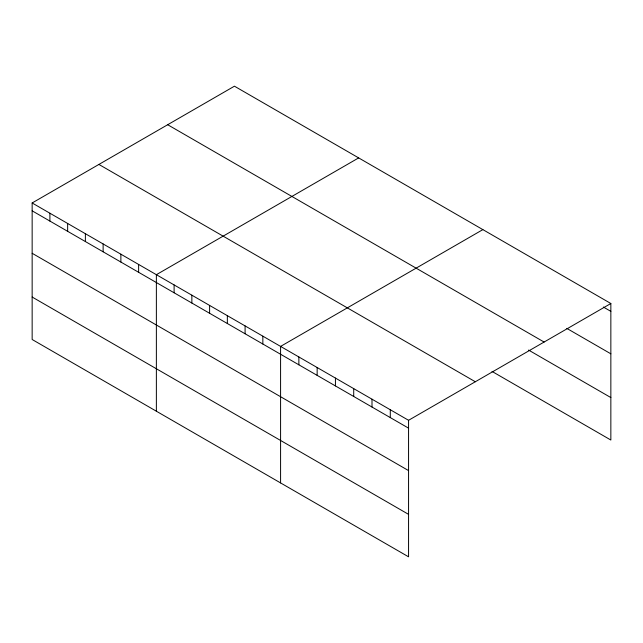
<?xml version="1.0" encoding="UTF-8"?>
<svg xmlns="http://www.w3.org/2000/svg" width="643" height="643" viewBox="0 0 643 643"><rect width="100%" height="100%" fill="white"/><g stroke="black" fill="none" stroke-linecap="round" stroke-linejoin="round"><path stroke-width="0.96" d="M32.15 202.971L408.562 420.297L408.562 556.814L32.15 339.496L32.15 202.971L234.438 86.186L610.85 303.504L610.85 440.029L492.008 371.413M358.649 157.905L156.37 274.69L156.37 411.207M482.869 229.615L280.581 346.408L280.581 482.925M408.562 420.297L610.85 303.504M603.367 307.041L610.85 311.357M566.804 328.388L610.85 353.819M167.678 124.726L544.099 342.044M528.578 350.065L610.85 397.567M98.901 164.431L475.322 381.757M32.15 210.824L408.562 428.142M32.15 253.286L408.562 470.604M32.15 297.034L408.562 514.352M390.285 409.736L390.285 417.588M372 399.182L372 407.035M353.714 388.629L353.714 396.482M335.437 378.068L335.437 385.921M317.152 367.515L317.152 375.367M298.866 356.961L298.866 364.814M262.842 336.16L262.842 344.013M245.096 325.913L245.096 333.765M227.349 315.673L227.349 323.517M209.602 305.425L209.602 313.278M191.855 295.177L191.855 303.03M174.108 284.937L174.108 292.782M138.623 264.442L138.623 272.294M120.876 254.202L120.876 262.047M103.129 243.954L103.129 251.807M85.382 233.706L85.382 241.559M67.644 223.467L67.644 231.311M49.897 213.219L49.897 221.071"/></g></svg>
